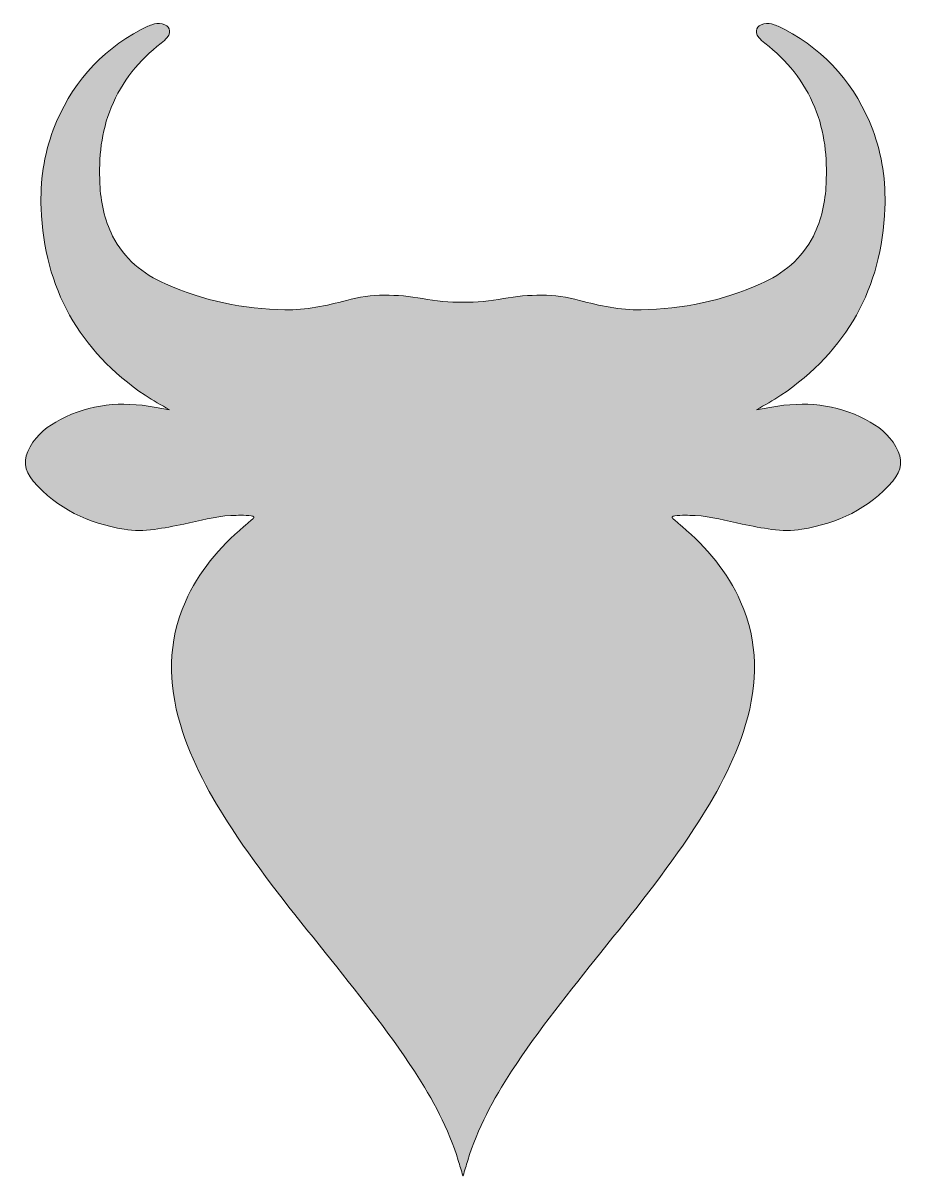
# Model space of a CAD drawing. Extents: x 316 to 1684, y -1896 to -103.
import ezdxf

# ---------------------------------------------------------------- set-up
doc = ezdxf.new("R2010")
doc.units = 0
doc.header["$MEASUREMENT"] = 0
doc.layers.add('Layer 1', color=7, linetype='Continuous')

msp = doc.modelspace()

# ---------------------------------------------------------------- hatches: boundary and pattern name
at = {"layer": 'Layer 1', "true_color": 0x7b380e}
h = msp.add_hatch(color=36, dxfattribs=at)
h.dxf.hatch_style = 2
edge = h.paths.add_edge_path()
edge.add_spline(control_points=[(1668.4, -815.5), (1631.2, -858.9), (1582.2, -881), (1527.1, -890.5), (1495.7, -896), (1464.9, -888.3), (1434.2, -882.5), (1409.8, -877.9), (1386, -870.1), (1360.9, -869.2), (1350.3, -868.8), (1339.8, -868.1), (1329.3, -869.8), (1327.8, -870.1), (1326, -870.1), (1325.5, -871.6), (1324.8, -873.4), (1326.6, -874.1), (1327.6, -875), (1331.9, -878.7), (1336.3, -882.3), (1340.6, -886), (1379.3, -918.7), (1411.1, -956.8), (1431.8, -1003.4), (1459.5, -1065.9), (1458.7, -1129.7), (1439.5, -1194.1), (1421.9, -1252.8), (1392.4, -1305.6), (1359.1, -1356.5), (1315.1, -1423.6), (1264.5, -1485.8), (1214.5, -1548.4), (1166.3, -1608.6), (1117.6, -1668.5), (1075.5, -1733.3), (1047.2, -1776.8), (1022.3, -1822.1), (1007.4, -1872.2), (1005.1, -1879.6), (1002.8, -1887), (1000.1, -1895.8), (1000.1, -1895.9), (1000, -1895.9), (1000, -1896), (1000, -1896), (1000, -1896), (1000, -1896), (1000, -1896), (1000, -1896), (1000, -1896), (1000, -1895.9), (999.9, -1895.9), (999.9, -1895.8), (997.2, -1887), (994.9, -1879.6), (992.6, -1872.2), (977.7, -1822.1), (952.8, -1776.8), (924.5, -1733.3), (882.4, -1668.5), (833.7, -1608.6), (785.5, -1548.4), (735.5, -1485.8), (684.9, -1423.6), (640.9, -1356.5), (607.6, -1305.6), (578.1, -1252.8), (560.5, -1194.1), (541.3, -1129.7), (540.5, -1065.9), (568.2, -1003.4), (588.9, -956.8), (620.7, -918.7), (659.4, -886), (663.7, -882.3), (668.1, -878.7), (672.4, -875), (673.4, -874.1), (675.2, -873.4), (674.5, -871.6), (674, -870.1), (672.2, -870.1), (670.7, -869.8), (660.2, -868.1), (649.7, -868.8), (639.1, -869.2), (614, -870.1), (590.2, -877.9), (565.8, -882.5), (535.1, -888.3), (504.3, -896), (472.9, -890.5), (417.8, -881), (368.8, -858.9), (331.6, -815.5), (317.2, -798.6), (315.8, -781.5), (326.7, -762.2), (337.6, -742.8), (354.6, -729.8), (373.9, -719.8), (420.1, -695.6), (469.1, -691.3), (519.8, -700.5), (527.7, -701.9), (535.6, -703.7), (543.6, -704.9), (530.9, -697.3), (517.8, -690.5), (505.6, -682.2), (403, -612.5), (348.9, -515.8), (343.9, -391.8), (342.2, -349.8), (348.1, -308.7), (362.9, -269.3), (388.9, -200.5), (434.3, -148.2), (499.3, -113.2), (504.7, -110.3), (510.5, -108.1), (516.3, -106), (521.4, -104), (526.7, -103.4), (532.2, -104.6), (543.8, -107.3), (547.3, -116.1), (540.1, -125.6), (537.5, -129), (534, -132), (530.5, -134.7), (495.9, -161.2), (469.8, -194), (453, -234.5), (437.1, -272.7), (433.6, -312.5), (435.3, -353.2), (436.6, -381.5), (442.1, -409), (455.1, -434.5), (473.1, -469.7), (501.9, -493.4), (537.3, -509), (596.4, -535), (658.5, -548.5), (723.1, -549.2), (755.5, -549.6), (787.6, -543.1), (818.6, -534.6), (858.2, -523.8), (897.1, -524.7), (937, -531.9), (957.9, -535.7), (978.9, -537.5), (999.9, -537.5), (999.9, -537.5), (1000.1, -537.5), (1000.1, -537.5), (1021.1, -537.5), (1042.1, -535.7), (1063, -531.9), (1102.9, -524.7), (1141.8, -523.8), (1181.4, -534.6), (1212.4, -543.1), (1244.5, -549.6), (1276.9, -549.2), (1341.5, -548.5), (1403.6, -535), (1462.7, -509), (1498.1, -493.4), (1526.9, -469.7), (1544.9, -434.5), (1557.9, -409), (1563.4, -381.5), (1564.7, -353.2), (1566.4, -312.5), (1562.9, -272.7), (1547, -234.5), (1530.2, -194), (1504.1, -161.2), (1469.5, -134.7), (1466, -132), (1462.5, -129), (1459.9, -125.6), (1452.7, -116.1), (1456.2, -107.3), (1467.8, -104.6), (1473.3, -103.4), (1478.6, -104), (1483.7, -106), (1489.5, -108.1), (1495.3, -110.3), (1500.7, -113.2), (1565.7, -148.2), (1611.1, -200.5), (1637.1, -269.3), (1651.9, -308.7), (1657.8, -349.8), (1656.1, -391.8), (1651.1, -515.8), (1597, -612.5), (1494.4, -682.2), (1482.2, -690.5), (1469.1, -697.3), (1456.4, -704.9), (1464.4, -703.7), (1472.3, -701.9), (1480.2, -700.5), (1530.9, -691.3), (1579.9, -695.6), (1626.1, -719.8), (1645.4, -729.8), (1662.4, -742.8), (1673.3, -762.2), (1684.2, -781.5), (1682.8, -798.6), (1668.4, -815.5)], knot_values=[0, 0, 0, 0, 1, 1, 1, 2, 2, 2, 3, 3, 3, 4, 4, 4, 5, 5, 5, 6, 6, 6, 7, 7, 7, 8, 8, 8, 9, 9, 9, 10, 10, 10, 11, 11, 11, 12, 12, 12, 13, 13, 13, 14, 14, 14, 15, 15, 15, 16, 16, 16, 17, 17, 17, 18, 18, 18, 19, 19, 19, 20, 20, 20, 21, 21, 21, 22, 22, 22, 23, 23, 23, 24, 24, 24, 25, 25, 25, 26, 26, 26, 27, 27, 27, 28, 28, 28, 29, 29, 29, 30, 30, 30, 31, 31, 31, 32, 32, 32, 33, 33, 33, 34, 34, 34, 35, 35, 35, 36, 36, 36, 37, 37, 37, 38, 38, 38, 39, 39, 39, 40, 40, 40, 41, 41, 41, 42, 42, 42, 43, 43, 43, 44, 44, 44, 45, 45, 45, 46, 46, 46, 47, 47, 47, 48, 48, 48, 49, 49, 49, 50, 50, 50, 51, 51, 51, 52, 52, 52, 53, 53, 53, 54, 54, 54, 55, 55, 55, 56, 56, 56, 57, 57, 57, 58, 58, 58, 59, 59, 59, 60, 60, 60, 61, 61, 61, 62, 62, 62, 63, 63, 63, 64, 64, 64, 65, 65, 65, 66, 66, 66, 67, 67, 67, 68, 68, 68, 69, 69, 69, 70, 70, 70, 71, 71, 71, 72, 72, 72, 73, 73, 73, 73], degree=3, periodic=1)

# ---------------------------------------------------------------- linework, layer by layer
at = {"layer": 'Layer 1', "lineweight": 0}
msp.add_open_spline([(1668.4, -815.5), (1631.2, -858.9), (1582.2, -881), (1527.1, -890.5), (1495.7, -896), (1464.9, -888.3), (1434.2, -882.5), (1409.8, -877.9), (1386, -870.1), (1360.9, -869.2), (1350.3, -868.8), (1339.8, -868.1), (1329.3, -869.8), (1327.8, -870.1), (1326, -870.1), (1325.5, -871.6), (1324.8, -873.4), (1326.6, -874.1), (1327.6, -875), (1331.9, -878.7), (1336.3, -882.3), (1340.6, -886), (1379.3, -918.7), (1411.1, -956.8), (1431.8, -1003.4), (1459.5, -1065.9), (1458.7, -1129.7), (1439.5, -1194.1), (1421.9, -1252.8), (1392.4, -1305.6), (1359.1, -1356.5), (1315.1, -1423.6), (1264.5, -1485.8), (1214.5, -1548.4), (1166.3, -1608.6), (1117.6, -1668.5), (1075.5, -1733.3), (1047.2, -1776.8), (1022.3, -1822.1), (1007.4, -1872.2), (1005.1, -1879.6), (1002.8, -1887), (1000.1, -1895.8), (1000.1, -1895.9), (1000, -1895.9), (1000, -1896), (1000, -1896), (1000, -1896), (1000, -1896), (1000, -1896), (1000, -1896), (1000, -1896), (1000, -1895.9), (999.9, -1895.9), (999.9, -1895.8), (997.2, -1887), (994.9, -1879.6), (992.6, -1872.2), (977.7, -1822.1), (952.8, -1776.8), (924.5, -1733.3), (882.4, -1668.5), (833.7, -1608.6), (785.5, -1548.4), (735.5, -1485.8), (684.9, -1423.6), (640.9, -1356.5), (607.6, -1305.6), (578.1, -1252.8), (560.5, -1194.1), (541.3, -1129.7), (540.5, -1065.9), (568.2, -1003.4), (588.9, -956.8), (620.7, -918.7), (659.4, -886), (663.7, -882.3), (668.1, -878.7), (672.4, -875), (673.4, -874.1), (675.2, -873.4), (674.5, -871.6), (674, -870.1), (672.2, -870.1), (670.7, -869.8), (660.2, -868.1), (649.7, -868.8), (639.1, -869.2), (614, -870.1), (590.2, -877.9), (565.8, -882.5), (535.1, -888.3), (504.3, -896), (472.9, -890.5), (417.8, -881), (368.8, -858.9), (331.6, -815.5), (317.2, -798.6), (315.8, -781.5), (326.7, -762.2), (337.6, -742.8), (354.6, -729.8), (373.9, -719.8), (420.1, -695.6), (469.1, -691.3), (519.8, -700.5), (527.7, -701.9), (535.6, -703.7), (543.6, -704.9), (530.9, -697.3), (517.8, -690.5), (505.6, -682.2), (403, -612.5), (348.9, -515.8), (343.9, -391.8), (342.2, -349.8), (348.1, -308.7), (362.9, -269.3), (388.9, -200.5), (434.3, -148.2), (499.3, -113.2), (504.7, -110.3), (510.5, -108.1), (516.3, -106), (521.4, -104), (526.7, -103.4), (532.2, -104.6), (543.8, -107.3), (547.3, -116.1), (540.1, -125.6), (537.5, -129), (534, -132), (530.5, -134.7), (495.9, -161.2), (469.8, -194), (453, -234.5), (437.1, -272.7), (433.6, -312.5), (435.3, -353.2), (436.6, -381.5), (442.1, -409), (455.1, -434.5), (473.1, -469.7), (501.9, -493.4), (537.3, -509), (596.4, -535), (658.5, -548.5), (723.1, -549.2), (755.5, -549.6), (787.6, -543.1), (818.6, -534.6), (858.2, -523.8), (897.1, -524.7), (937, -531.9), (957.9, -535.7), (978.9, -537.5), (999.9, -537.5), (999.9, -537.5), (1000.1, -537.5), (1000.1, -537.5), (1021.1, -537.5), (1042.1, -535.7), (1063, -531.9), (1102.9, -524.7), (1141.8, -523.8), (1181.4, -534.6), (1212.4, -543.1), (1244.5, -549.6), (1276.9, -549.2), (1341.5, -548.5), (1403.6, -535), (1462.7, -509), (1498.1, -493.4), (1526.9, -469.7), (1544.9, -434.5), (1557.9, -409), (1563.4, -381.5), (1564.7, -353.2), (1566.4, -312.5), (1562.9, -272.7), (1547, -234.5), (1530.2, -194), (1504.1, -161.2), (1469.5, -134.7), (1466, -132), (1462.5, -129), (1459.9, -125.6), (1452.7, -116.1), (1456.2, -107.3), (1467.8, -104.6), (1473.3, -103.4), (1478.6, -104), (1483.7, -106), (1489.5, -108.1), (1495.3, -110.3), (1500.7, -113.2), (1565.7, -148.2), (1611.1, -200.5), (1637.1, -269.3), (1651.9, -308.7), (1657.8, -349.8), (1656.1, -391.8), (1651.1, -515.8), (1597, -612.5), (1494.4, -682.2), (1482.2, -690.5), (1469.1, -697.3), (1456.4, -704.9), (1464.4, -703.7), (1472.3, -701.9), (1480.2, -700.5), (1530.9, -691.3), (1579.9, -695.6), (1626.1, -719.8), (1645.4, -729.8), (1662.4, -742.8), (1673.3, -762.2), (1684.2, -781.5), (1682.8, -798.6), (1668.4, -815.5)], degree=3, knots=[0, 0, 0, 0, 1, 1, 1, 2, 2, 2, 3, 3, 3, 4, 4, 4, 5, 5, 5, 6, 6, 6, 7, 7, 7, 8, 8, 8, 9, 9, 9, 10, 10, 10, 11, 11, 11, 12, 12, 12, 13, 13, 13, 14, 14, 14, 15, 15, 15, 16, 16, 16, 17, 17, 17, 18, 18, 18, 19, 19, 19, 20, 20, 20, 21, 21, 21, 22, 22, 22, 23, 23, 23, 24, 24, 24, 25, 25, 25, 26, 26, 26, 27, 27, 27, 28, 28, 28, 29, 29, 29, 30, 30, 30, 31, 31, 31, 32, 32, 32, 33, 33, 33, 34, 34, 34, 35, 35, 35, 36, 36, 36, 37, 37, 37, 38, 38, 38, 39, 39, 39, 40, 40, 40, 41, 41, 41, 42, 42, 42, 43, 43, 43, 44, 44, 44, 45, 45, 45, 46, 46, 46, 47, 47, 47, 48, 48, 48, 49, 49, 49, 50, 50, 50, 51, 51, 51, 52, 52, 52, 53, 53, 53, 54, 54, 54, 55, 55, 55, 56, 56, 56, 57, 57, 57, 58, 58, 58, 59, 59, 59, 60, 60, 60, 61, 61, 61, 62, 62, 62, 63, 63, 63, 64, 64, 64, 65, 65, 65, 66, 66, 66, 67, 67, 67, 68, 68, 68, 69, 69, 69, 70, 70, 70, 71, 71, 71, 72, 72, 72, 73, 73, 73, 73], dxfattribs=at)

doc.saveas('drawing.dxf')
